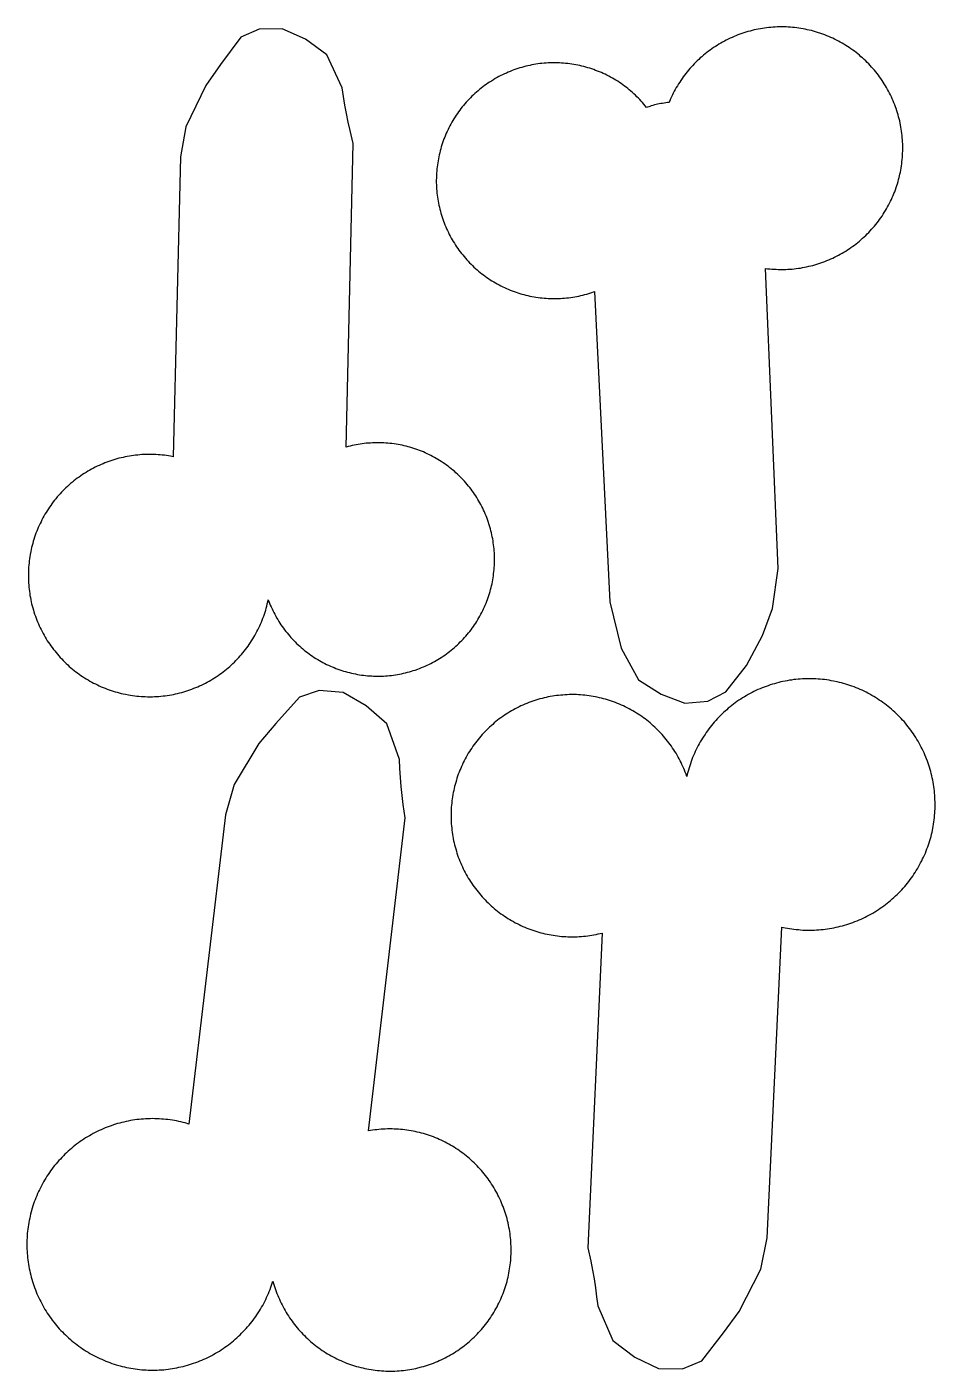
# Model space of a CAD drawing. Extents: x -246 to 246, y -104 to 199.
# Drawn here: x 151.17 to 160.8, y -28.73 to -14.48 of the extents above; entities that cross this region are included whole.
import ezdxf

# ---------------------------------------------------------------- set-up
doc = ezdxf.new("R2010")
doc.units = 0
doc.layers.add('Add_Red', color=1, linetype='Continuous')

msp = doc.modelspace()

# ---------------------------------------------------------------- linework, layer by layer
at = {"layer": 'Add_Red'}
for points in [[(152.506, -21.583), (152.528, -21.582), (152.551, -21.581), (152.573, -21.579), (152.595, -21.577), (152.618, -21.575), (152.64, -21.572), (152.662, -21.569), (152.684, -21.566), (152.706, -21.562), (152.728, -21.558), (152.75, -21.553), (152.772, -21.548), (152.794, -21.543), (152.816, -21.537), (152.837, -21.531), (152.859, -21.524), (152.88, -21.517), (152.901, -21.51), (152.922, -21.502), (152.943, -21.494), (152.964, -21.486), (152.985, -21.477), (153.005, -21.468), (153.025, -21.459), (153.046, -21.449), (153.066, -21.439), (153.085, -21.428), (153.105, -21.418), (153.124, -21.406), (153.144, -21.395), (153.163, -21.383), (153.181, -21.371), (153.2, -21.358), (153.218, -21.345), (153.237, -21.332), (153.254, -21.319), (153.272, -21.305), (153.29, -21.291), (153.307, -21.277), (153.324, -21.262), (153.34, -21.247), (153.357, -21.232), (153.373, -21.216), (153.389, -21.2), (153.404, -21.184), (153.42, -21.168), (153.435, -21.151), (153.449, -21.134), (153.464, -21.117), (153.478, -21.1), (153.492, -21.082), (153.505, -21.064), (153.519, -21.046), (153.531, -21.028), (153.544, -21.009), (153.556, -20.99), (153.568, -20.971), (153.58, -20.952), (153.591, -20.933), (153.602, -20.913), (153.612, -20.893), (153.623, -20.874), (153.632, -20.853), (153.642, -20.833), (153.651, -20.813), (153.66, -20.792), (153.668, -20.771), (153.676, -20.75), (153.684, -20.729), (153.691, -20.708), (153.698, -20.687), (153.705, -20.665), (153.711, -20.644), (153.717, -20.622), (153.722, -20.6), (153.728, -20.579), (153.732, -20.557), (153.746, -20.591), (153.754, -20.611), (153.763, -20.631), (153.772, -20.651), (153.781, -20.67), (153.79, -20.69), (153.8, -20.709), (153.811, -20.728), (153.821, -20.747), (153.832, -20.765), (153.844, -20.784), (153.855, -20.802), (153.867, -20.82), (153.879, -20.838), (153.892, -20.855), (153.905, -20.873), (153.918, -20.89), (153.931, -20.907), (153.945, -20.923), (153.959, -20.94), (153.973, -20.956), (153.988, -20.972), (154.003, -20.987), (154.018, -21.003), (154.033, -21.018), (154.049, -21.033), (154.065, -21.047), (154.081, -21.062), (154.097, -21.076), (154.114, -21.089), (154.131, -21.103), (154.148, -21.116), (154.166, -21.129), (154.183, -21.141), (154.201, -21.154), (154.219, -21.166), (154.237, -21.177), (154.256, -21.188), (154.274, -21.199), (154.293, -21.21), (154.312, -21.22), (154.331, -21.23), (154.35, -21.24), (154.37, -21.249), (154.39, -21.258), (154.409, -21.267), (154.429, -21.275), (154.449, -21.283), (154.47, -21.29), (154.49, -21.298), (154.51, -21.305), (154.531, -21.311), (154.552, -21.317), (154.572, -21.323), (154.593, -21.328), (154.614, -21.333), (154.635, -21.338), (154.657, -21.342), (154.678, -21.346), (154.699, -21.35), (154.72, -21.353), (154.742, -21.356), (154.763, -21.358), (154.785, -21.36), (154.806, -21.362), (154.828, -21.363), (154.849, -21.364), (154.871, -21.365), (154.893, -21.365), (154.93, -21.365), (154.952, -21.364), (154.973, -21.362), (154.995, -21.361), (155.016, -21.359), (155.038, -21.357), (155.059, -21.354), (155.081, -21.351), (155.102, -21.347), (155.123, -21.343), (155.144, -21.339), (155.165, -21.335), (155.186, -21.33), (155.207, -21.324), (155.228, -21.319), (155.249, -21.313), (155.269, -21.306), (155.29, -21.3), (155.316, -21.29), (155.336, -21.283), (155.356, -21.275), (155.376, -21.267), (155.396, -21.258), (155.415, -21.249), (155.435, -21.24), (155.454, -21.23), (155.473, -21.22), (155.492, -21.21), (155.511, -21.199), (155.53, -21.188), (155.548, -21.177), (155.566, -21.166), (155.584, -21.154), (155.602, -21.141), (155.62, -21.129), (155.637, -21.116), (155.654, -21.103), (155.671, -21.089), (155.688, -21.076), (155.704, -21.062), (155.72, -21.047), (155.736, -21.033), (155.752, -21.018), (155.767, -21.003), (155.783, -20.987), (155.797, -20.972), (155.812, -20.956), (155.826, -20.94), (155.84, -20.923), (155.854, -20.907), (155.867, -20.89), (155.881, -20.873), (155.893, -20.855), (155.906, -20.838), (155.918, -20.82), (155.93, -20.802), (155.942, -20.784), (155.953, -20.765), (155.964, -20.747), (155.975, -20.728), (155.985, -20.709), (155.995, -20.69), (156.005, -20.67), (156.014, -20.651), (156.023, -20.631), (156.031, -20.611), (156.04, -20.591), (156.048, -20.571), (156.055, -20.551), (156.062, -20.531), (156.069, -20.51), (156.076, -20.49), (156.082, -20.469), (156.088, -20.448), (156.093, -20.427), (156.098, -20.406), (156.103, -20.385), (156.107, -20.364), (156.111, -20.343), (156.114, -20.322), (156.118, -20.3), (156.12, -20.279), (156.123, -20.257), (156.125, -20.236), (156.127, -20.214), (156.128, -20.193), (156.129, -20.171), (156.13, -20.15), (156.13, -20.128), (156.129, -20.102), (156.129, -20.081), (156.128, -20.059), (156.126, -20.038), (156.125, -20.016), (156.122, -19.995), (156.12, -19.973), (156.117, -19.952), (156.114, -19.93), (156.11, -19.909), (156.106, -19.888), (156.102, -19.867), (156.097, -19.846), (156.092, -19.825), (156.086, -19.804), (156.081, -19.783), (156.074, -19.762), (156.062, -19.725), (156.055, -19.705), (156.048, -19.685), (156.04, -19.665), (156.031, -19.645), (156.023, -19.625), (156.014, -19.605), (156.005, -19.586), (155.995, -19.566), (155.985, -19.547), (155.975, -19.528), (155.964, -19.51), (155.953, -19.491), (155.942, -19.473), (155.93, -19.454), (155.918, -19.436), (155.906, -19.419), (155.893, -19.401), (155.881, -19.384), (155.867, -19.366), (155.854, -19.35), (155.84, -19.333), (155.826, -19.316), (155.812, -19.3), (155.797, -19.284), (155.783, -19.269), (155.767, -19.253), (155.752, -19.238), (155.736, -19.223), (155.72, -19.209), (155.704, -19.194), (155.688, -19.18), (155.671, -19.167), (155.654, -19.153), (155.637, -19.14), (155.62, -19.127), (155.602, -19.115), (155.584, -19.103), (155.566, -19.091), (155.548, -19.079), (155.53, -19.068), (155.511, -19.057), (155.492, -19.046), (155.473, -19.036), (155.454, -19.026), (155.435, -19.016), (155.415, -19.007), (155.396, -18.998), (155.376, -18.989), (155.356, -18.981), (155.336, -18.973), (155.316, -18.966), (155.295, -18.958), (155.275, -18.952), (155.254, -18.945), (155.234, -18.939), (155.213, -18.933), (155.192, -18.928), (155.171, -18.923), (155.15, -18.918), (155.129, -18.914), (155.107, -18.91), (155.086, -18.906), (155.065, -18.903), (155.043, -18.9), (155.022, -18.898), (155, -18.896), (154.979, -18.894), (154.957, -18.893), (154.936, -18.892), (154.914, -18.891), (154.893, -18.891), (154.857, -18.892), (154.835, -18.892), (154.814, -18.894), (154.792, -18.895), (154.771, -18.897), (154.749, -18.899), (154.728, -18.902), (154.706, -18.905), (154.685, -18.909), (154.664, -18.912), (154.643, -18.917), (154.622, -18.921), (154.601, -18.926), (154.58, -18.931), (154.559, -18.937), (154.631, -15.718), (154.599, -15.583), (154.579, -15.493), (154.561, -15.403), (154.545, -15.312), (154.53, -15.221), (154.516, -15.13), (154.354, -14.78), (154.126, -14.615), (153.879, -14.503), (153.636, -14.506), (153.441, -14.593), (153.226, -14.883), (153.072, -15.103), (152.86, -15.543), (152.802, -15.861), (152.726, -19.04), (152.697, -19.034), (152.675, -19.03), (152.653, -19.027), (152.631, -19.024), (152.608, -19.022), (152.586, -19.02), (152.564, -19.018), (152.541, -19.016), (152.519, -19.015), (152.497, -19.015), (152.474, -19.015), (152.438, -19.015), (152.416, -19.016), (152.394, -19.017), (152.371, -19.019), (152.349, -19.021), (152.327, -19.023), (152.304, -19.026), (152.282, -19.029), (152.26, -19.033), (152.238, -19.037), (152.216, -19.041), (152.194, -19.046), (152.172, -19.051), (152.15, -19.056), (152.129, -19.062), (152.107, -19.068), (152.086, -19.075), (152.065, -19.082), (152.043, -19.089), (152.022, -19.097), (152.001, -19.105), (151.981, -19.113), (151.96, -19.122), (151.94, -19.131), (151.919, -19.141), (151.899, -19.151), (151.879, -19.161), (151.859, -19.171), (151.84, -19.182), (151.82, -19.193), (151.801, -19.205), (151.782, -19.217), (151.763, -19.229), (151.745, -19.242), (151.727, -19.255), (151.708, -19.268), (151.691, -19.281), (151.673, -19.295), (151.656, -19.309), (151.638, -19.324), (151.621, -19.338), (151.605, -19.354), (151.588, -19.369), (151.572, -19.384), (151.557, -19.4), (151.541, -19.416), (151.526, -19.433), (151.511, -19.45), (151.496, -19.466), (151.482, -19.484), (151.468, -19.501), (151.454, -19.519), (151.44, -19.537), (151.427, -19.555), (151.414, -19.573), (151.402, -19.592), (151.39, -19.611), (151.378, -19.63), (151.366, -19.649), (151.355, -19.668), (151.344, -19.688), (151.334, -19.708), (151.324, -19.728), (151.314, -19.748), (151.305, -19.768), (151.295, -19.789), (151.287, -19.809), (151.278, -19.83), (151.27, -19.851), (151.263, -19.872), (151.256, -19.893), (151.249, -19.915), (151.242, -19.936), (151.236, -19.958), (151.23, -19.979), (151.225, -20.001), (151.22, -20.023), (151.215, -20.045), (151.209, -20.076), (151.206, -20.098), (151.202, -20.12), (151.199, -20.142), (151.197, -20.165), (151.195, -20.187), (151.193, -20.209), (151.192, -20.232), (151.191, -20.254), (151.19, -20.276), (151.19, -20.299), (151.19, -20.333), (151.191, -20.355), (151.192, -20.377), (151.194, -20.4), (151.196, -20.422), (151.198, -20.444), (151.201, -20.467), (151.204, -20.489), (151.207, -20.511), (151.211, -20.533), (151.216, -20.555), (151.22, -20.577), (151.225, -20.599), (151.231, -20.621), (151.237, -20.642), (151.243, -20.664), (151.249, -20.685), (151.256, -20.707), (151.264, -20.728), (151.271, -20.749), (151.279, -20.77), (151.288, -20.79), (151.296, -20.811), (151.306, -20.832), (151.315, -20.852), (151.325, -20.872), (151.335, -20.892), (151.346, -20.912), (151.356, -20.931), (151.368, -20.951), (151.379, -20.97), (151.391, -20.989), (151.403, -21.008), (151.416, -21.026), (151.429, -21.045), (151.442, -21.063), (151.455, -21.081), (151.469, -21.098), (151.483, -21.116), (151.498, -21.133), (151.512, -21.15), (151.527, -21.167), (151.543, -21.183), (151.558, -21.199), (151.574, -21.215), (151.59, -21.231), (151.607, -21.246), (151.623, -21.261), (151.64, -21.276), (151.657, -21.29), (151.675, -21.304), (151.692, -21.318), (151.71, -21.331), (151.728, -21.344), (151.747, -21.357), (151.765, -21.37), (151.784, -21.382), (151.803, -21.394), (151.822, -21.405), (151.842, -21.417), (151.861, -21.428), (151.881, -21.438), (151.901, -21.448), (151.921, -21.458), (151.942, -21.468), (151.962, -21.477), (151.983, -21.485), (152.004, -21.494), (152.025, -21.502), (152.046, -21.51), (152.067, -21.517), (152.088, -21.524), (152.11, -21.53), (152.131, -21.536), (152.153, -21.542), (152.174, -21.548), (152.196, -21.553), (152.218, -21.557), (152.251, -21.564), (152.273, -21.567), (152.295, -21.571), (152.318, -21.574), (152.34, -21.576), (152.362, -21.578), (152.385, -21.58), (152.407, -21.581), (152.429, -21.582), (152.452, -21.583), (152.474, -21.583), (152.506, -21.583)], [(158.391, -21.631), (158.58, -21.532), (158.801, -21.251), (158.968, -20.935), (159.076, -20.647), (159.135, -20.223), (159.001, -17.043), (159.024, -17.046), (159.046, -17.048), (159.068, -17.05), (159.091, -17.052), (159.113, -17.053), (159.135, -17.054), (159.17, -17.054), (159.192, -17.054), (159.215, -17.054), (159.237, -17.053), (159.26, -17.051), (159.282, -17.05), (159.304, -17.047), (159.327, -17.045), (159.349, -17.042), (159.371, -17.039), (159.393, -17.035), (159.415, -17.031), (159.437, -17.026), (159.459, -17.021), (159.481, -17.016), (159.503, -17.011), (159.524, -17.005), (159.546, -16.998), (159.567, -16.991), (159.588, -16.984), (159.61, -16.977), (159.631, -16.969), (159.651, -16.961), (159.672, -16.952), (159.693, -16.943), (159.713, -16.934), (159.733, -16.924), (159.754, -16.914), (159.773, -16.904), (159.793, -16.893), (159.813, -16.882), (159.832, -16.871), (159.851, -16.859), (159.87, -16.847), (159.889, -16.835), (159.907, -16.822), (159.926, -16.809), (159.944, -16.796), (159.961, -16.782), (159.979, -16.768), (159.996, -16.754), (160.013, -16.739), (160.03, -16.724), (160.047, -16.709), (160.063, -16.694), (160.079, -16.678), (160.095, -16.662), (160.11, -16.646), (160.125, -16.629), (160.14, -16.612), (160.155, -16.595), (160.169, -16.578), (160.183, -16.56), (160.197, -16.542), (160.21, -16.524), (160.223, -16.506), (160.236, -16.488), (160.248, -16.469), (160.26, -16.45), (160.272, -16.431), (160.283, -16.412), (160.294, -16.392), (160.305, -16.372), (160.315, -16.352), (160.325, -16.332), (160.335, -16.312), (160.344, -16.292), (160.353, -16.271), (160.362, -16.25), (160.37, -16.23), (160.378, -16.209), (160.385, -16.187), (160.393, -16.166), (160.399, -16.145), (160.406, -16.123), (160.412, -16.102), (160.417, -16.08), (160.426, -16.045), (160.43, -16.023), (160.434, -16.001), (160.438, -15.979), (160.442, -15.957), (160.445, -15.934), (160.447, -15.912), (160.45, -15.89), (160.452, -15.867), (160.453, -15.845), (160.454, -15.823), (160.455, -15.8), (160.455, -15.769), (160.455, -15.746), (160.455, -15.724), (160.454, -15.702), (160.452, -15.679), (160.451, -15.657), (160.448, -15.634), (160.446, -15.612), (160.443, -15.59), (160.44, -15.568), (160.436, -15.546), (160.432, -15.523), (160.427, -15.502), (160.423, -15.48), (160.417, -15.458), (160.412, -15.436), (160.406, -15.414), (160.399, -15.393), (160.393, -15.372), (160.385, -15.35), (160.378, -15.329), (160.37, -15.308), (160.362, -15.287), (160.353, -15.266), (160.344, -15.246), (160.335, -15.225), (160.325, -15.205), (160.315, -15.185), (160.305, -15.165), (160.294, -15.146), (160.283, -15.126), (160.272, -15.107), (160.26, -15.088), (160.248, -15.069), (160.236, -15.05), (160.223, -15.031), (160.21, -15.013), (160.197, -14.995), (160.183, -14.977), (160.169, -14.96), (160.155, -14.942), (160.14, -14.925), (160.125, -14.909), (160.11, -14.892), (160.095, -14.876), (160.079, -14.86), (160.063, -14.844), (160.047, -14.829), (160.03, -14.813), (160.013, -14.799), (159.996, -14.784), (159.979, -14.77), (159.961, -14.756), (159.944, -14.742), (159.926, -14.729), (159.907, -14.716), (159.889, -14.703), (159.87, -14.691), (159.851, -14.679), (159.832, -14.667), (159.813, -14.655), (159.793, -14.644), (159.773, -14.634), (159.754, -14.623), (159.733, -14.613), (159.713, -14.604), (159.693, -14.594), (159.672, -14.585), (159.651, -14.577), (159.631, -14.569), (159.61, -14.561), (159.588, -14.553), (159.551, -14.541), (159.53, -14.535), (159.508, -14.529), (159.487, -14.523), (159.465, -14.517), (159.443, -14.513), (159.421, -14.508), (159.399, -14.504), (159.377, -14.5), (159.355, -14.497), (159.332, -14.494), (159.31, -14.491), (159.288, -14.489), (159.265, -14.487), (159.243, -14.485), (159.221, -14.484), (159.198, -14.484), (159.17, -14.483), (159.147, -14.483), (159.125, -14.484), (159.103, -14.485), (159.08, -14.486), (159.058, -14.488), (159.035, -14.49), (159.013, -14.493), (158.991, -14.496), (158.969, -14.499), (158.947, -14.503), (158.925, -14.507), (158.903, -14.511), (158.881, -14.516), (158.859, -14.521), (158.837, -14.527), (158.815, -14.533), (158.794, -14.539), (158.773, -14.546), (158.751, -14.553), (158.73, -14.561), (158.709, -14.569), (158.688, -14.577), (158.668, -14.585), (158.647, -14.594), (158.627, -14.604), (158.606, -14.613), (158.586, -14.623), (158.566, -14.634), (158.547, -14.644), (158.527, -14.655), (158.508, -14.667), (158.489, -14.679), (158.47, -14.691), (158.451, -14.703), (158.432, -14.716), (158.414, -14.729), (158.396, -14.742), (158.378, -14.756), (158.361, -14.77), (158.343, -14.784), (158.326, -14.799), (158.31, -14.813), (158.293, -14.829), (158.277, -14.844), (158.261, -14.86), (158.245, -14.876), (158.23, -14.892), (158.214, -14.909), (158.2, -14.925), (158.185, -14.942), (158.171, -14.96), (158.157, -14.977), (158.143, -14.995), (158.13, -15.013), (158.117, -15.031), (158.104, -15.05), (158.092, -15.069), (158.08, -15.088), (158.068, -15.107), (158.056, -15.126), (158.045, -15.146), (158.035, -15.165), (158.024, -15.185), (158.014, -15.205), (158.005, -15.225), (157.995, -15.246), (157.979, -15.285), (157.961, -15.286), (157.944, -15.289), (157.927, -15.291), (157.91, -15.294), (157.892, -15.297), (157.875, -15.3), (157.858, -15.303), (157.841, -15.307), (157.824, -15.311), (157.807, -15.316), (157.79, -15.321), (157.774, -15.326), (157.741, -15.336), (157.727, -15.319), (157.713, -15.303), (157.699, -15.286), (157.685, -15.27), (157.67, -15.254), (157.655, -15.238), (157.639, -15.223), (157.623, -15.208), (157.607, -15.193), (157.591, -15.178), (157.575, -15.164), (157.558, -15.15), (157.541, -15.136), (157.524, -15.123), (157.507, -15.11), (157.489, -15.097), (157.471, -15.084), (157.453, -15.072), (157.435, -15.06), (157.416, -15.049), (157.398, -15.037), (157.379, -15.027), (157.36, -15.016), (157.34, -15.006), (157.321, -14.996), (157.301, -14.986), (157.282, -14.977), (157.262, -14.968), (157.242, -14.96), (157.221, -14.951), (157.201, -14.944), (157.181, -14.936), (157.16, -14.929), (157.139, -14.922), (157.118, -14.916), (157.097, -14.91), (157.076, -14.904), (157.055, -14.899), (157.034, -14.894), (157.013, -14.889), (156.991, -14.885), (156.97, -14.881), (156.948, -14.878), (156.927, -14.875), (156.905, -14.872), (156.883, -14.87), (156.862, -14.868), (156.84, -14.867), (156.818, -14.865), (156.796, -14.865), (156.763, -14.864), (156.741, -14.864), (156.719, -14.865), (156.697, -14.866), (156.676, -14.867), (156.654, -14.869), (156.632, -14.871), (156.61, -14.873), (156.589, -14.876), (156.567, -14.88), (156.546, -14.883), (156.524, -14.887), (156.503, -14.891), (156.482, -14.896), (156.46, -14.901), (156.439, -14.907), (156.418, -14.913), (156.397, -14.919), (156.377, -14.925), (156.356, -14.932), (156.335, -14.939), (156.315, -14.947), (156.295, -14.955), (156.275, -14.963), (156.255, -14.972), (156.235, -14.981), (156.215, -14.991), (156.195, -15), (156.176, -15.01), (156.157, -15.021), (156.138, -15.032), (156.119, -15.043), (156.096, -15.057), (156.077, -15.069), (156.059, -15.081), (156.041, -15.094), (156.023, -15.106), (156.006, -15.119), (155.989, -15.133), (155.972, -15.146), (155.955, -15.16), (155.939, -15.175), (155.922, -15.189), (155.906, -15.204), (155.89, -15.219), (155.875, -15.234), (155.86, -15.25), (155.845, -15.266), (155.83, -15.282), (155.816, -15.298), (155.802, -15.315), (155.788, -15.332), (155.774, -15.349), (155.761, -15.366), (155.748, -15.384), (155.736, -15.402), (155.724, -15.42), (155.712, -15.438), (155.7, -15.457), (155.689, -15.475), (155.678, -15.494), (155.667, -15.513), (155.657, -15.532), (155.647, -15.552), (155.637, -15.571), (155.628, -15.591), (155.619, -15.611), (155.61, -15.631), (155.602, -15.651), (155.594, -15.671), (155.587, -15.692), (155.579, -15.712), (155.573, -15.733), (155.566, -15.754), (155.56, -15.775), (155.554, -15.796), (155.549, -15.817), (155.544, -15.838), (155.539, -15.86), (155.535, -15.881), (155.531, -15.903), (155.528, -15.924), (155.525, -15.946), (155.522, -15.967), (155.519, -15.989), (155.518, -16.011), (155.516, -16.032), (155.515, -16.054), (155.514, -16.076), (155.513, -16.114), (155.513, -16.135), (155.514, -16.157), (155.515, -16.179), (155.516, -16.201), (155.518, -16.223), (155.52, -16.244), (155.523, -16.266), (155.525, -16.287), (155.529, -16.309), (155.532, -16.331), (155.536, -16.352), (155.541, -16.373), (155.545, -16.395), (155.55, -16.416), (155.556, -16.437), (155.562, -16.458), (155.568, -16.479), (155.574, -16.5), (155.581, -16.52), (155.589, -16.541), (155.596, -16.561), (155.604, -16.582), (155.613, -16.602), (155.621, -16.622), (155.63, -16.642), (155.641, -16.663), (155.65, -16.683), (155.66, -16.702), (155.671, -16.721), (155.682, -16.74), (155.693, -16.759), (155.704, -16.777), (155.716, -16.796), (155.728, -16.814), (155.74, -16.832), (155.753, -16.85), (155.766, -16.867), (155.779, -16.884), (155.793, -16.901), (155.807, -16.918), (155.821, -16.935), (155.835, -16.951), (155.85, -16.967), (155.865, -16.983), (155.881, -16.998), (155.896, -17.014), (155.912, -17.029), (155.928, -17.043), (155.944, -17.058), (155.961, -17.072), (155.978, -17.086), (155.995, -17.099), (156.012, -17.113), (156.03, -17.126), (156.048, -17.138), (156.066, -17.151), (156.084, -17.163), (156.102, -17.174), (156.121, -17.186), (156.14, -17.197), (156.159, -17.207), (156.178, -17.218), (156.197, -17.228), (156.217, -17.237), (156.236, -17.247), (156.256, -17.256), (156.276, -17.264), (156.296, -17.273), (156.317, -17.281), (156.337, -17.288), (156.358, -17.296), (156.378, -17.302), (156.399, -17.309), (156.42, -17.315), (156.441, -17.321), (156.462, -17.326), (156.483, -17.331), (156.505, -17.336), (156.526, -17.34), (156.548, -17.344), (156.569, -17.348), (156.591, -17.351), (156.612, -17.354), (156.634, -17.356), (156.656, -17.358), (156.677, -17.36), (156.699, -17.361), (156.721, -17.362), (156.763, -17.363), (156.785, -17.363), (156.806, -17.362), (156.828, -17.361), (156.85, -17.36), (156.872, -17.358), (156.893, -17.356), (156.915, -17.354), (156.937, -17.351), (156.958, -17.348), (156.98, -17.344), (157.001, -17.34), (157.023, -17.336), (157.044, -17.331), (157.065, -17.326), (157.086, -17.321), (157.107, -17.315), (157.128, -17.308), (157.149, -17.302), (157.188, -17.288), (157.351, -20.579), (157.471, -21.067), (157.655, -21.405), (157.894, -21.555), (158.148, -21.65), (158.391, -21.631)], [(158.326, -28.621), (158.556, -28.325), (158.721, -28.101), (158.952, -27.649), (159.019, -27.32), (159.174, -24.025), (159.211, -24.033), (159.234, -24.037), (159.257, -24.041), (159.28, -24.045), (159.303, -24.048), (159.326, -24.05), (159.35, -24.052), (159.373, -24.054), (159.396, -24.056), (159.419, -24.057), (159.442, -24.057), (159.466, -24.058), (159.495, -24.057), (159.519, -24.056), (159.542, -24.055), (159.565, -24.054), (159.588, -24.052), (159.611, -24.05), (159.635, -24.047), (159.658, -24.044), (159.681, -24.04), (159.703, -24.036), (159.726, -24.032), (159.749, -24.027), (159.772, -24.022), (159.794, -24.016), (159.817, -24.01), (159.839, -24.004), (159.862, -23.997), (159.884, -23.99), (159.906, -23.983), (159.928, -23.975), (159.949, -23.967), (159.971, -23.958), (159.992, -23.949), (160.014, -23.94), (160.035, -23.93), (160.056, -23.92), (160.076, -23.909), (160.097, -23.898), (160.117, -23.887), (160.138, -23.876), (160.158, -23.864), (160.177, -23.852), (160.197, -23.839), (160.216, -23.826), (160.235, -23.813), (160.254, -23.799), (160.273, -23.785), (160.291, -23.771), (160.309, -23.756), (160.327, -23.742), (160.345, -23.726), (160.362, -23.711), (160.379, -23.695), (160.396, -23.679), (160.413, -23.663), (160.429, -23.646), (160.445, -23.629), (160.46, -23.612), (160.476, -23.594), (160.491, -23.576), (160.505, -23.558), (160.52, -23.54), (160.534, -23.522), (160.548, -23.503), (160.561, -23.484), (160.574, -23.465), (160.587, -23.445), (160.599, -23.426), (160.611, -23.406), (160.623, -23.386), (160.634, -23.365), (160.645, -23.345), (160.656, -23.324), (160.666, -23.303), (160.676, -23.282), (160.686, -23.261), (160.695, -23.24), (160.704, -23.218), (160.712, -23.196), (160.72, -23.175), (160.728, -23.153), (160.735, -23.13), (160.742, -23.108), (160.748, -23.086), (160.755, -23.064), (160.76, -23.041), (160.766, -23.018), (160.774, -22.979), (160.778, -22.956), (160.782, -22.933), (160.785, -22.91), (160.788, -22.887), (160.791, -22.864), (160.793, -22.841), (160.795, -22.818), (160.796, -22.795), (160.798, -22.771), (160.798, -22.748), (160.798, -22.725), (160.798, -22.697), (160.797, -22.674), (160.796, -22.651), (160.795, -22.628), (160.793, -22.604), (160.791, -22.581), (160.788, -22.558), (160.785, -22.535), (160.781, -22.512), (160.777, -22.489), (160.773, -22.466), (160.768, -22.444), (160.763, -22.421), (160.758, -22.398), (160.752, -22.376), (160.745, -22.353), (160.739, -22.331), (160.732, -22.309), (160.724, -22.287), (160.716, -22.265), (160.708, -22.243), (160.7, -22.222), (160.691, -22.2), (160.681, -22.179), (160.672, -22.158), (160.661, -22.137), (160.651, -22.116), (160.64, -22.095), (160.629, -22.075), (160.618, -22.055), (160.606, -22.035), (160.593, -22.015), (160.581, -21.995), (160.568, -21.976), (160.555, -21.957), (160.541, -21.938), (160.527, -21.919), (160.513, -21.901), (160.499, -21.883), (160.484, -21.865), (160.469, -21.847), (160.453, -21.83), (160.437, -21.813), (160.421, -21.796), (160.405, -21.779), (160.388, -21.763), (160.371, -21.747), (160.354, -21.732), (160.337, -21.716), (160.319, -21.701), (160.301, -21.686), (160.283, -21.672), (160.264, -21.658), (160.245, -21.644), (160.226, -21.631), (160.207, -21.618), (160.188, -21.605), (160.168, -21.592), (160.148, -21.58), (160.128, -21.569), (160.108, -21.557), (160.087, -21.546), (160.067, -21.536), (160.046, -21.525), (160.025, -21.515), (160.004, -21.506), (159.982, -21.496), (159.961, -21.488), (159.939, -21.479), (159.917, -21.471), (159.895, -21.463), (159.873, -21.456), (159.851, -21.449), (159.829, -21.443), (159.806, -21.437), (159.784, -21.431), (159.761, -21.425), (159.72, -21.417), (159.697, -21.413), (159.674, -21.409), (159.651, -21.405), (159.628, -21.402), (159.605, -21.4), (159.582, -21.397), (159.559, -21.396), (159.535, -21.394), (159.512, -21.393), (159.489, -21.392), (159.466, -21.392), (159.44, -21.393), (159.417, -21.393), (159.394, -21.394), (159.37, -21.396), (159.347, -21.398), (159.324, -21.4), (159.301, -21.402), (159.278, -21.406), (159.255, -21.409), (159.232, -21.413), (159.209, -21.417), (159.186, -21.422), (159.164, -21.427), (159.141, -21.432), (159.118, -21.438), (159.096, -21.445), (159.074, -21.451), (159.052, -21.458), (159.03, -21.466), (159.008, -21.473), (158.986, -21.482), (158.964, -21.49), (158.943, -21.499), (158.921, -21.508), (158.9, -21.518), (158.879, -21.528), (158.859, -21.539), (158.838, -21.549), (158.818, -21.56), (158.797, -21.572), (158.777, -21.584), (158.757, -21.596), (158.738, -21.609), (158.719, -21.621), (158.699, -21.635), (158.68, -21.648), (158.662, -21.662), (158.643, -21.676), (158.625, -21.691), (158.607, -21.706), (158.59, -21.721), (158.572, -21.736), (158.555, -21.752), (158.538, -21.768), (158.522, -21.784), (158.505, -21.801), (158.489, -21.818), (158.474, -21.835), (158.458, -21.852), (158.443, -21.87), (158.429, -21.888), (158.414, -21.906), (158.4, -21.925), (158.386, -21.943), (158.373, -21.962), (158.36, -21.982), (158.347, -22.001), (158.334, -22.021), (158.322, -22.041), (158.31, -22.061), (158.299, -22.081), (158.288, -22.101), (158.277, -22.122), (158.267, -22.143), (158.257, -22.164), (158.247, -22.185), (158.238, -22.206), (158.229, -22.228), (158.221, -22.249), (158.213, -22.271), (158.205, -22.293), (158.198, -22.315), (158.191, -22.337), (158.184, -22.36), (158.178, -22.382), (158.172, -22.405), (158.167, -22.427), (158.159, -22.405), (158.151, -22.384), (158.143, -22.363), (158.134, -22.343), (158.125, -22.322), (158.116, -22.302), (158.106, -22.282), (158.096, -22.262), (158.086, -22.242), (158.075, -22.222), (158.064, -22.203), (158.053, -22.183), (158.041, -22.164), (158.029, -22.145), (158.017, -22.127), (158.004, -22.108), (157.991, -22.09), (157.978, -22.072), (157.964, -22.054), (157.95, -22.037), (157.936, -22.019), (157.921, -22.002), (157.907, -21.985), (157.891, -21.969), (157.876, -21.953), (157.86, -21.937), (157.844, -21.921), (157.828, -21.906), (157.812, -21.89), (157.795, -21.876), (157.778, -21.861), (157.76, -21.847), (157.743, -21.833), (157.725, -21.819), (157.707, -21.806), (157.689, -21.793), (157.67, -21.78), (157.652, -21.768), (157.633, -21.756), (157.614, -21.744), (157.594, -21.733), (157.575, -21.722), (157.555, -21.711), (157.535, -21.701), (157.515, -21.691), (157.495, -21.681), (157.475, -21.672), (157.454, -21.663), (157.433, -21.654), (157.413, -21.646), (157.392, -21.638), (157.37, -21.631), (157.349, -21.624), (157.328, -21.617), (157.306, -21.61), (157.285, -21.604), (157.263, -21.599), (157.241, -21.594), (157.219, -21.589), (157.198, -21.584), (157.175, -21.58), (157.153, -21.577), (157.131, -21.573), (157.109, -21.57), (157.087, -21.568), (157.064, -21.566), (157.042, -21.564), (157.02, -21.562), (156.997, -21.561), (156.975, -21.561), (156.953, -21.561), (156.921, -21.561), (156.898, -21.562), (156.876, -21.563), (156.854, -21.565), (156.831, -21.566), (156.809, -21.569), (156.787, -21.571), (156.765, -21.575), (156.743, -21.578), (156.72, -21.582), (156.698, -21.586), (156.677, -21.591), (156.655, -21.596), (156.633, -21.601), (156.611, -21.607), (156.59, -21.613), (156.568, -21.62), (156.535, -21.631), (156.514, -21.638), (156.493, -21.646), (156.472, -21.654), (156.451, -21.663), (156.43, -21.672), (156.41, -21.681), (156.39, -21.691), (156.37, -21.701), (156.35, -21.711), (156.33, -21.722), (156.311, -21.733), (156.291, -21.744), (156.272, -21.756), (156.253, -21.768), (156.235, -21.78), (156.216, -21.793), (156.198, -21.806), (156.18, -21.819), (156.162, -21.833), (156.145, -21.847), (156.127, -21.861), (156.11, -21.876), (156.094, -21.89), (156.077, -21.906), (156.061, -21.921), (156.045, -21.937), (156.029, -21.953), (156.014, -21.969), (155.999, -21.985), (155.984, -22.002), (155.969, -22.019), (155.955, -22.037), (155.941, -22.054), (155.927, -22.072), (155.914, -22.09), (155.901, -22.108), (155.888, -22.127), (155.876, -22.145), (155.864, -22.164), (155.852, -22.183), (155.841, -22.203), (155.83, -22.222), (155.819, -22.242), (155.809, -22.262), (155.799, -22.282), (155.789, -22.302), (155.78, -22.322), (155.771, -22.343), (155.762, -22.363), (155.754, -22.384), (155.746, -22.405), (155.739, -22.426), (155.732, -22.448), (155.725, -22.469), (155.719, -22.491), (155.713, -22.512), (155.707, -22.534), (155.702, -22.556), (155.697, -22.577), (155.692, -22.599), (155.688, -22.621), (155.685, -22.644), (155.681, -22.666), (155.678, -22.688), (155.676, -22.71), (155.674, -22.732), (155.672, -22.755), (155.671, -22.777), (155.67, -22.8), (155.669, -22.822), (155.669, -22.844), (155.67, -22.886), (155.671, -22.909), (155.672, -22.931), (155.674, -22.953), (155.676, -22.976), (155.678, -22.998), (155.681, -23.02), (155.684, -23.042), (155.688, -23.065), (155.692, -23.087), (155.696, -23.109), (155.701, -23.13), (155.706, -23.152), (155.712, -23.174), (155.718, -23.196), (155.725, -23.22), (155.732, -23.241), (155.739, -23.262), (155.746, -23.283), (155.754, -23.304), (155.762, -23.325), (155.771, -23.346), (155.78, -23.366), (155.789, -23.387), (155.799, -23.407), (155.809, -23.427), (155.819, -23.447), (155.83, -23.467), (155.841, -23.486), (155.852, -23.505), (155.864, -23.525), (155.876, -23.543), (155.888, -23.562), (155.901, -23.581), (155.914, -23.599), (155.927, -23.617), (155.941, -23.635), (155.955, -23.652), (155.969, -23.669), (155.984, -23.686), (155.999, -23.703), (156.014, -23.72), (156.029, -23.736), (156.045, -23.752), (156.061, -23.768), (156.077, -23.783), (156.094, -23.798), (156.11, -23.813), (156.127, -23.828), (156.145, -23.842), (156.162, -23.856), (156.18, -23.87), (156.198, -23.883), (156.216, -23.896), (156.235, -23.909), (156.253, -23.921), (156.272, -23.933), (156.291, -23.945), (156.311, -23.956), (156.33, -23.967), (156.35, -23.978), (156.37, -23.988), (156.39, -23.998), (156.41, -24.008), (156.43, -24.017), (156.451, -24.026), (156.472, -24.035), (156.493, -24.043), (156.514, -24.051), (156.535, -24.058), (156.556, -24.065), (156.577, -24.072), (156.599, -24.078), (156.62, -24.084), (156.642, -24.09), (156.664, -24.095), (156.686, -24.1), (156.708, -24.104), (156.73, -24.108), (156.752, -24.112), (156.774, -24.115), (156.796, -24.118), (156.818, -24.121), (156.841, -24.123), (156.863, -24.125), (156.885, -24.126), (156.908, -24.127), (156.93, -24.128), (156.953, -24.128), (156.983, -24.128), (157.005, -24.127), (157.027, -24.126), (157.05, -24.124), (157.072, -24.122), (157.094, -24.12), (157.117, -24.117), (157.139, -24.114), (157.161, -24.111), (157.183, -24.107), (157.205, -24.103), (157.227, -24.098), (157.249, -24.093), (157.27, -24.088), (157.118, -27.426), (157.149, -27.566), (157.167, -27.66), (157.184, -27.754), (157.199, -27.849), (157.212, -27.944), (157.224, -28.039), (157.383, -28.405), (157.616, -28.582), (157.869, -28.704), (158.122, -28.706), (158.326, -28.621)], [(155.052, -28.731), (155.075, -28.73), (155.097, -28.729), (155.119, -28.728), (155.142, -28.726), (155.164, -28.723), (155.186, -28.721), (155.208, -28.718), (155.231, -28.714), (155.253, -28.71), (155.275, -28.706), (155.297, -28.702), (155.318, -28.697), (155.355, -28.687), (155.376, -28.681), (155.398, -28.675), (155.419, -28.668), (155.44, -28.661), (155.461, -28.654), (155.482, -28.646), (155.503, -28.638), (155.524, -28.629), (155.544, -28.62), (155.565, -28.611), (155.585, -28.601), (155.605, -28.591), (155.625, -28.581), (155.645, -28.57), (155.664, -28.559), (155.683, -28.548), (155.703, -28.536), (155.721, -28.524), (155.74, -28.512), (155.759, -28.499), (155.777, -28.486), (155.795, -28.473), (155.813, -28.459), (155.83, -28.445), (155.847, -28.431), (155.864, -28.416), (155.881, -28.401), (155.898, -28.386), (155.914, -28.371), (155.93, -28.355), (155.946, -28.339), (155.961, -28.323), (155.976, -28.306), (155.991, -28.29), (156.006, -28.273), (156.02, -28.255), (156.034, -28.238), (156.047, -28.22), (156.061, -28.202), (156.074, -28.184), (156.087, -28.165), (156.099, -28.147), (156.111, -28.128), (156.123, -28.109), (156.134, -28.089), (156.145, -28.07), (156.156, -28.05), (156.166, -28.03), (156.176, -28.01), (156.186, -27.99), (156.195, -27.97), (156.204, -27.949), (156.212, -27.928), (156.221, -27.908), (156.229, -27.887), (156.236, -27.865), (156.243, -27.844), (156.25, -27.823), (156.256, -27.801), (156.262, -27.78), (156.268, -27.758), (156.273, -27.736), (156.278, -27.714), (156.282, -27.692), (156.286, -27.67), (156.29, -27.648), (156.293, -27.626), (156.296, -27.604), (156.299, -27.582), (156.301, -27.559), (156.303, -27.537), (156.304, -27.515), (156.305, -27.492), (156.306, -27.47), (156.306, -27.448), (156.305, -27.407), (156.304, -27.385), (156.303, -27.362), (156.301, -27.34), (156.299, -27.318), (156.297, -27.296), (156.294, -27.273), (156.291, -27.251), (156.287, -27.229), (156.283, -27.207), (156.279, -27.185), (156.273, -27.159), (156.268, -27.137), (156.262, -27.115), (156.256, -27.094), (156.25, -27.072), (156.243, -27.051), (156.236, -27.03), (156.229, -27.009), (156.221, -26.988), (156.212, -26.967), (156.204, -26.946), (156.195, -26.925), (156.186, -26.905), (156.176, -26.885), (156.166, -26.865), (156.156, -26.845), (156.145, -26.825), (156.134, -26.806), (156.123, -26.786), (156.111, -26.767), (156.099, -26.748), (156.087, -26.73), (156.074, -26.711), (156.061, -26.693), (156.047, -26.675), (156.034, -26.657), (156.02, -26.64), (156.006, -26.622), (155.991, -26.605), (155.976, -26.589), (155.961, -26.572), (155.946, -26.556), (155.93, -26.54), (155.914, -26.524), (155.898, -26.509), (155.881, -26.494), (155.864, -26.479), (155.847, -26.464), (155.83, -26.45), (155.813, -26.436), (155.795, -26.422), (155.777, -26.409), (155.759, -26.396), (155.74, -26.383), (155.721, -26.371), (155.703, -26.359), (155.683, -26.347), (155.664, -26.336), (155.645, -26.325), (155.625, -26.314), (155.605, -26.304), (155.585, -26.294), (155.565, -26.284), (155.544, -26.275), (155.524, -26.266), (155.503, -26.257), (155.482, -26.249), (155.461, -26.241), (155.44, -26.234), (155.419, -26.227), (155.398, -26.22), (155.376, -26.214), (155.355, -26.208), (155.333, -26.202), (155.311, -26.197), (155.289, -26.192), (155.267, -26.188), (155.245, -26.183), (155.223, -26.18), (155.201, -26.176), (155.179, -26.173), (155.156, -26.171), (155.134, -26.169), (155.112, -26.167), (155.089, -26.166), (155.067, -26.165), (155.045, -26.164), (155.022, -26.164), (154.994, -26.164), (154.972, -26.165), (154.949, -26.166), (154.927, -26.167), (154.905, -26.169), (154.882, -26.172), (154.86, -26.174), (154.838, -26.177), (154.816, -26.181), (154.794, -26.184), (155.183, -22.866), (155.162, -22.724), (155.151, -22.629), (155.141, -22.534), (155.133, -22.438), (155.126, -22.343), (155.121, -22.247), (154.988, -21.87), (154.768, -21.678), (154.525, -21.538), (154.273, -21.517), (154.063, -21.588), (153.813, -21.867), (153.632, -22.079), (153.37, -22.513), (153.279, -22.836), (152.89, -26.112), (152.852, -26.101), (152.829, -26.095), (152.807, -26.09), (152.784, -26.084), (152.761, -26.08), (152.738, -26.076), (152.716, -26.072), (152.693, -26.068), (152.669, -26.065), (152.646, -26.063), (152.623, -26.06), (152.6, -26.059), (152.577, -26.057), (152.554, -26.056), (152.53, -26.056), (152.507, -26.055), (152.479, -26.056), (152.456, -26.056), (152.433, -26.057), (152.409, -26.059), (152.386, -26.061), (152.363, -26.063), (152.34, -26.066), (152.317, -26.069), (152.294, -26.073), (152.271, -26.076), (152.248, -26.081), (152.225, -26.085), (152.203, -26.091), (152.18, -26.096), (152.158, -26.102), (152.135, -26.108), (152.113, -26.115), (152.091, -26.122), (152.069, -26.13), (152.047, -26.137), (152.025, -26.146), (152.003, -26.154), (151.982, -26.163), (151.961, -26.173), (151.94, -26.182), (151.919, -26.192), (151.898, -26.203), (151.877, -26.214), (151.857, -26.225), (151.837, -26.236), (151.817, -26.248), (151.797, -26.26), (151.777, -26.273), (151.758, -26.286), (151.739, -26.299), (151.72, -26.313), (151.701, -26.327), (151.683, -26.341), (151.665, -26.355), (151.647, -26.37), (151.629, -26.385), (151.612, -26.401), (151.595, -26.417), (151.578, -26.433), (151.561, -26.449), (151.545, -26.466), (151.529, -26.483), (151.514, -26.5), (151.498, -26.517), (151.483, -26.535), (151.468, -26.553), (151.454, -26.571), (151.44, -26.59), (151.426, -26.609), (151.413, -26.627), (151.4, -26.647), (151.387, -26.666), (151.374, -26.686), (151.362, -26.706), (151.351, -26.726), (151.339, -26.746), (151.328, -26.767), (151.318, -26.787), (151.307, -26.808), (151.297, -26.829), (151.288, -26.85), (151.279, -26.872), (151.27, -26.893), (151.261, -26.915), (151.253, -26.937), (151.245, -26.959), (151.238, -26.981), (151.231, -27.003), (151.22, -27.043), (151.214, -27.066), (151.209, -27.088), (151.204, -27.111), (151.199, -27.134), (151.195, -27.157), (151.191, -27.18), (151.187, -27.203), (151.184, -27.226), (151.182, -27.249), (151.179, -27.272), (151.178, -27.295), (151.176, -27.318), (151.175, -27.341), (151.175, -27.365), (151.174, -27.388), (151.175, -27.414), (151.175, -27.437), (151.176, -27.46), (151.178, -27.484), (151.18, -27.507), (151.182, -27.53), (151.185, -27.553), (151.188, -27.576), (151.191, -27.599), (151.195, -27.622), (151.199, -27.645), (151.204, -27.668), (151.209, -27.69), (151.215, -27.713), (151.221, -27.735), (151.227, -27.758), (151.233, -27.78), (151.24, -27.802), (151.248, -27.824), (151.256, -27.846), (151.264, -27.868), (151.272, -27.89), (151.281, -27.911), (151.291, -27.932), (151.3, -27.954), (151.31, -27.975), (151.321, -27.995), (151.332, -28.016), (151.343, -28.036), (151.354, -28.057), (151.366, -28.077), (151.378, -28.096), (151.391, -28.116), (151.404, -28.135), (151.417, -28.155), (151.43, -28.173), (151.444, -28.192), (151.459, -28.211), (151.473, -28.229), (151.488, -28.247), (151.503, -28.264), (151.518, -28.282), (151.534, -28.299), (151.55, -28.316), (151.567, -28.332), (151.583, -28.348), (151.6, -28.364), (151.617, -28.38), (151.635, -28.395), (151.652, -28.411), (151.67, -28.425), (151.689, -28.44), (151.707, -28.454), (151.726, -28.468), (151.745, -28.481), (151.764, -28.494), (151.783, -28.507), (151.803, -28.52), (151.823, -28.532), (151.843, -28.543), (151.863, -28.555), (151.884, -28.566), (151.904, -28.577), (151.925, -28.587), (151.946, -28.597), (151.967, -28.606), (151.989, -28.616), (152.01, -28.625), (152.032, -28.633), (152.054, -28.641), (152.076, -28.649), (152.098, -28.656), (152.12, -28.663), (152.162, -28.675), (152.185, -28.681), (152.207, -28.686), (152.23, -28.692), (152.253, -28.696), (152.276, -28.7), (152.299, -28.704), (152.322, -28.708), (152.345, -28.711), (152.368, -28.713), (152.391, -28.716), (152.414, -28.717), (152.437, -28.719), (152.461, -28.72), (152.484, -28.72), (152.507, -28.721), (152.531, -28.72), (152.554, -28.72), (152.577, -28.719), (152.601, -28.717), (152.624, -28.716), (152.647, -28.713), (152.67, -28.711), (152.693, -28.708), (152.716, -28.704), (152.739, -28.7), (152.762, -28.696), (152.785, -28.691), (152.807, -28.686), (152.83, -28.681), (152.852, -28.675), (152.875, -28.669), (152.897, -28.662), (152.919, -28.655), (152.941, -28.648), (152.963, -28.64), (152.985, -28.632), (153.007, -28.623), (153.028, -28.614), (153.05, -28.605), (153.071, -28.596), (153.092, -28.586), (153.113, -28.575), (153.133, -28.564), (153.154, -28.553), (153.174, -28.542), (153.194, -28.53), (153.214, -28.518), (153.233, -28.505), (153.253, -28.493), (153.272, -28.479), (153.291, -28.466), (153.309, -28.452), (153.328, -28.438), (153.346, -28.423), (153.364, -28.409), (153.382, -28.393), (153.399, -28.378), (153.416, -28.362), (153.433, -28.346), (153.45, -28.33), (153.466, -28.313), (153.482, -28.296), (153.498, -28.279), (153.513, -28.262), (153.528, -28.244), (153.543, -28.226), (153.558, -28.208), (153.572, -28.19), (153.586, -28.171), (153.599, -28.152), (153.612, -28.133), (153.625, -28.113), (153.638, -28.094), (153.65, -28.074), (153.661, -28.054), (153.673, -28.034), (153.684, -28.013), (153.695, -27.993), (153.705, -27.972), (153.715, -27.951), (153.725, -27.93), (153.734, -27.908), (153.743, -27.887), (153.751, -27.865), (153.76, -27.843), (153.767, -27.821), (153.775, -27.799), (153.782, -27.777), (153.788, -27.801), (153.795, -27.823), (153.801, -27.844), (153.809, -27.865), (153.816, -27.887), (153.824, -27.908), (153.832, -27.928), (153.841, -27.949), (153.85, -27.97), (153.859, -27.99), (153.869, -28.01), (153.879, -28.03), (153.889, -28.05), (153.9, -28.07), (153.911, -28.089), (153.922, -28.109), (153.934, -28.128), (153.946, -28.147), (153.958, -28.165), (153.971, -28.184), (153.984, -28.202), (153.997, -28.22), (154.011, -28.238), (154.025, -28.255), (154.039, -28.273), (154.053, -28.29), (154.068, -28.306), (154.083, -28.323), (154.099, -28.339), (154.115, -28.355), (154.131, -28.371), (154.147, -28.386), (154.163, -28.401), (154.18, -28.416), (154.197, -28.431), (154.214, -28.445), (154.232, -28.459), (154.25, -28.473), (154.268, -28.486), (154.286, -28.499), (154.304, -28.512), (154.323, -28.524), (154.342, -28.536), (154.361, -28.548), (154.38, -28.559), (154.4, -28.57), (154.42, -28.581), (154.44, -28.591), (154.46, -28.601), (154.48, -28.611), (154.5, -28.62), (154.521, -28.629), (154.541, -28.638), (154.562, -28.646), (154.583, -28.654), (154.604, -28.661), (154.626, -28.668), (154.647, -28.675), (154.668, -28.681), (154.69, -28.687), (154.712, -28.693), (154.734, -28.698), (154.755, -28.703), (154.777, -28.708), (154.799, -28.712), (154.821, -28.715), (154.844, -28.719), (154.866, -28.722), (154.888, -28.724), (154.91, -28.726), (154.933, -28.728), (154.955, -28.729), (154.977, -28.73), (155, -28.731), (155.022, -28.731), (155.052, -28.731)]]:
    msp.add_lwpolyline(points, dxfattribs=at)

doc.saveas('drawing.dxf')
